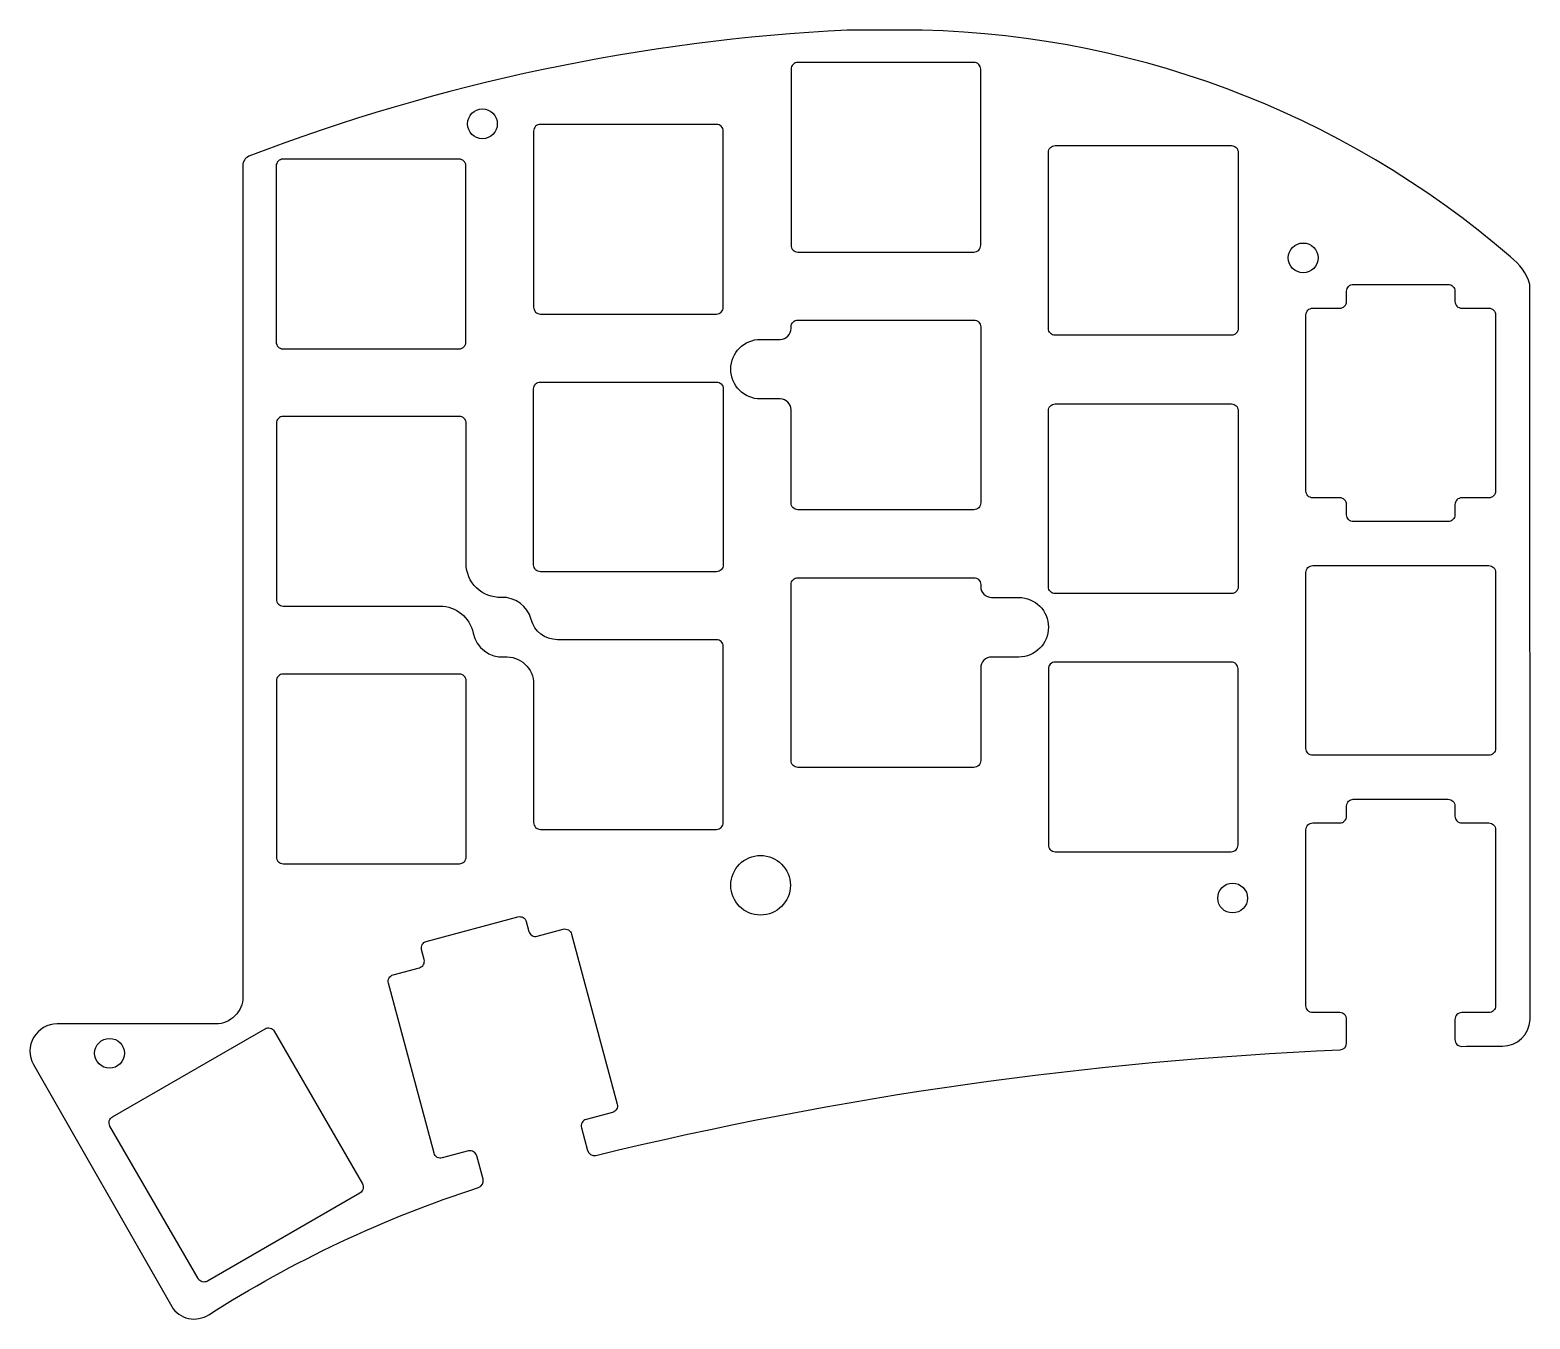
# Model space of a CAD drawing. Header units: millimetres. Extents: x 81 to 191, y -138 to -43.
import ezdxf

# ---------------------------------------------------------------- set-up
doc = ezdxf.new("R2010")
doc.units = ezdxf.units.MM
doc.layers.get('0').update_dxf_attribs({"linetype": 'CONTINUOUS'})

msp = doc.modelspace()

# ---------------------------------------------------------------- linework, layer by layer
for points in [[(121.87, -125.25, 0.4074), (122.47, -125.61, -0.048789), (177.41, -117.81, 0.401536), (177.89, -117.31), (177.89, -115.57, 0.414214), (177.39, -115.07), (175.39, -115.07, -0.414214), (174.89, -114.57), (174.89, -101.57, -0.414214), (175.39, -101.07), (177.39, -101.07, 0.414214), (177.89, -100.57), (177.89, -99.82, -0.414214), (178.39, -99.32), (185.39, -99.32, -0.414214), (185.89, -99.82), (185.89, -100.57, 0.414214), (186.39, -101.07), (188.39, -101.07, -0.414214), (188.89, -101.57), (188.89, -114.57, -0.414214), (188.39, -115.07), (186.39, -115.07, 0.414214), (185.89, -115.57), (185.89, -117.06, 0.417715), (186.39, -117.56, -0.002391), (189.12, -117.54), (189.39, -117.54), (189.4, -117.54, 0.408505), (191.43, -115.61), (191.42, -61.31), (191.42, -61.31, 0.155394), (190, -59.29), (189.99, -59.29, 0.180209), (145.02, -42.54), (141.05, -42.54), (141.04, -42.54, 0.07891), (96.86, -51.86), (96.86, -51.86, 0.291677), (96.42, -52.54), (96.43, -71.4), (96.43, -113.9, -0.414258), (94.43, -115.9), (82.72, -115.9, 0.575595), (80.98, -118.89), (91.18, -136.77), (91.18, -136.77, 0.417529), (93.91, -137.37, -0.063583), (113.83, -127.98, 0.399152), (114.16, -127.37), (113.69, -125.64, 0.414214), (113.08, -125.28), (111.15, -125.8, -0.414214), (110.54, -125.45), (107.17, -112.89, -0.414214), (107.52, -112.28), (109.46, -111.76, 0.414214), (109.81, -111.15), (109.62, -110.42, -0.414214), (109.97, -109.81), (116.73, -108, -0.414214), (117.34, -108.35), (117.54, -109.08, 0.414214), (118.15, -109.43), (120.08, -108.91, -0.414214), (120.69, -109.27), (124.06, -121.82, -0.414214), (123.71, -122.44), (121.77, -122.95, 0.414214), (121.42, -123.57)], [(150.39, -58.93, 0.414214), (150.89, -58.43), (150.89, -45.43, 0.414214), (150.39, -44.93), (137.39, -44.93, 0.414214), (136.89, -45.43), (136.89, -58.43, 0.414214), (137.39, -58.93)], [(131.89, -50, 0.414214), (131.39, -49.5), (118.39, -49.5, 0.414214), (117.89, -50), (117.89, -63, 0.414214), (118.39, -63.5), (131.39, -63.5, 0.414214), (131.89, -63)], [(156.39, -51.07), (169.39, -51.07, -0.414214), (169.89, -51.57), (169.89, -64.57, -0.414214), (169.39, -65.07), (156.39, -65.07, -0.414214), (155.89, -64.57), (155.89, -51.57, -0.414214)], [(99.39, -52.07, 0.414214), (98.89, -52.57), (98.89, -65.57, 0.414214), (99.39, -66.07), (112.39, -66.07, 0.414214), (112.89, -65.57), (112.89, -52.57, 0.414214), (112.39, -52.07)], [(177.89, -77.57, 0.414214), (177.39, -77.07), (175.39, -77.07, -0.414214), (174.89, -76.57), (174.89, -63.57, -0.414214), (175.39, -63.07), (177.39, -63.07, 0.414214), (177.89, -62.57), (177.89, -61.82, -0.414214), (178.39, -61.32), (185.39, -61.32, -0.414214), (185.89, -61.82), (185.89, -62.57, 0.414214), (186.39, -63.07), (188.39, -63.07, -0.414214), (188.89, -63.57), (188.89, -76.57, -0.414214), (188.39, -77.07), (186.39, -77.07, 0.414214), (185.89, -77.57), (185.89, -78.32, -0.414214), (185.39, -78.82), (178.39, -78.82, -0.414214), (177.89, -78.32)], [(150.89, -64.45), (150.89, -77.45, -0.414214), (150.39, -77.95), (137.39, -77.95, -0.414214), (136.89, -77.45), (136.89, -70.57, 0.414214), (136.09, -69.77), (134.64, -69.77, -1), (134.64, -65.37), (136.09, -65.37, 0.414214), (136.89, -64.57), (136.89, -64.45, -0.414214), (137.39, -63.95), (150.39, -63.95, -0.414214)], [(131.89, -69.02), (131.89, -82.02, -0.414214), (131.39, -82.52), (118.39, -82.52, -0.414214), (117.89, -82.02), (117.89, -69.02, -0.414214), (118.39, -68.52), (131.39, -68.52, -0.414214)], [(155.89, -83.64), (155.89, -70.64, -0.414214), (156.39, -70.14), (169.39, -70.14, -0.414214), (169.89, -70.64), (169.89, -83.64, -0.414214), (169.39, -84.14), (156.39, -84.14, -0.414214)], [(131.39, -101.54, 0.414214), (131.89, -101.04), (131.89, -88.04, 0.414214), (131.39, -87.54), (119.65, -87.54, -0.339801), (117.71, -86.05, 0.350518), (115.5, -84.42, -0.425478), (112.91, -81.92), (112.91, -71.56, 0.414214), (112.41, -71.06), (99.41, -71.06, 0.414214), (98.91, -71.56), (98.91, -84.56, 0.414214), (99.41, -85.06), (110.98, -85.06, -0.356394), (113.43, -87.06, 0.376668), (115.74, -88.81, -0.435311), (117.89, -90.81), (117.89, -101.04, 0.414214), (118.39, -101.54)], [(150.39, -96.97), (137.39, -96.97, -0.414214), (136.89, -96.47), (136.89, -83.47, -0.414214), (137.39, -82.97), (150.39, -82.97, -0.414214), (150.89, -83.47), (150.89, -83.62, 0.414214), (151.69, -84.42), (153.69, -84.42, -1), (153.69, -88.82), (151.69, -88.82, 0.414214), (150.89, -89.62), (150.89, -96.47, -0.414214)], [(188.89, -82.57), (188.89, -95.57, -0.414214), (188.39, -96.07), (175.39, -96.07, -0.414214), (174.89, -95.57), (174.89, -82.57, -0.414214), (175.39, -82.07), (188.39, -82.07, -0.414214)], [(156.38, -89.19, 0.414214), (155.88, -89.69), (155.88, -102.69, 0.414214), (156.38, -103.19), (169.38, -103.19, 0.414214), (169.88, -102.69), (169.88, -89.69, 0.414214), (169.38, -89.19)], [(99.41, -90.08, 0.414214), (98.91, -90.58), (98.91, -103.58, 0.414214), (99.41, -104.08), (112.41, -104.08, 0.414214), (112.91, -103.58), (112.91, -90.58, 0.414214), (112.41, -90.08)], [(93.12, -134.7), (86.62, -123.44, -0.414214), (86.81, -122.76), (98.07, -116.26, -0.414214), (98.75, -116.44), (105.25, -127.7, -0.414214), (105.07, -128.39), (93.81, -134.89, -0.414214)]]:
    msp.add_lwpolyline(points, format="xyb", close=True)
for centre, radius in [((114.11, -49.46), 1.1), ((174.69, -59.36), 1.1), ((134.64, -105.67), 2.2), ((169.48, -106.61), 1.1), ((86.59, -118.07), 1.1)]:
    msp.add_circle(centre, radius)

doc.saveas('drawing.dxf')
